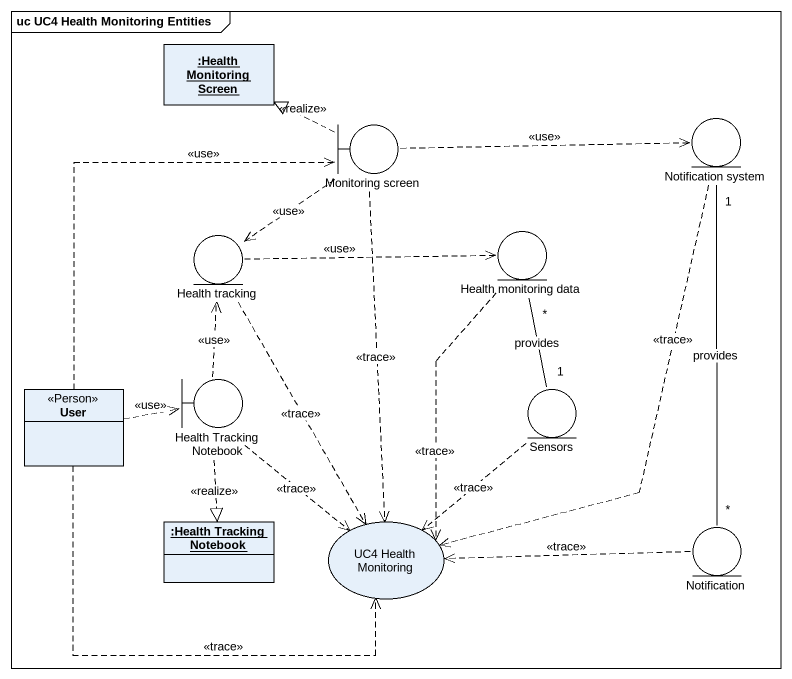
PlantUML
@startuml
mainframe uc UC4 Health Monitoring Entities
allowmixing
hide circle
hide empty members
object ":Health Monitoring Screen" as Health_Monitoring_Screen
boundary "Monitoring screen" as Monitoring_screen
entity "Notification system" as Notification_system
entity "Health tracking" as Health_tracking
entity "Health monitoring data" as Health_monitoring_data
class User <<Person>>
boundary "Health Tracking Notebook" as Health_Tracking_Notebook
entity Sensors
object ":Health Tracking Notebook" as Health_Tracking_Notebook_2
usecase "UC4 Health Monitoring" as UC4_Health_Monitoring
entity Notification
Monitoring_screen .left.|> Health_Monitoring_Screen : <<realize>>
Monitoring_screen .right.> Notification_system : <<use>>
Monitoring_screen ..> Health_tracking : <<use>>
Monitoring_screen ..> UC4_Health_Monitoring : <<trace>>
Notification_system ..> UC4_Health_Monitoring : <<trace>>
Notification_system "1" -- "*" Notification : provides
Health_tracking .right.> Health_monitoring_data : <<use>>
Health_tracking ..> UC4_Health_Monitoring : <<trace>>
Health_monitoring_data ..> UC4_Health_Monitoring : <<trace>>
User .up.> Monitoring_screen : <<use>>
User .right.> Health_Tracking_Notebook : <<use>>
User .right.> UC4_Health_Monitoring : <<trace>>
Health_Tracking_Notebook .up.> Health_tracking : <<use>>
Health_Tracking_Notebook ..|> Health_Tracking_Notebook_2 : <<realize>>
Health_Tracking_Notebook ..> UC4_Health_Monitoring : <<trace>>
Sensors "1" -up- "*" Health_monitoring_data : provides
Sensors ..> UC4_Health_Monitoring : <<trace>>
Notification .left.> UC4_Health_Monitoring : <<trace>>
@enduml
